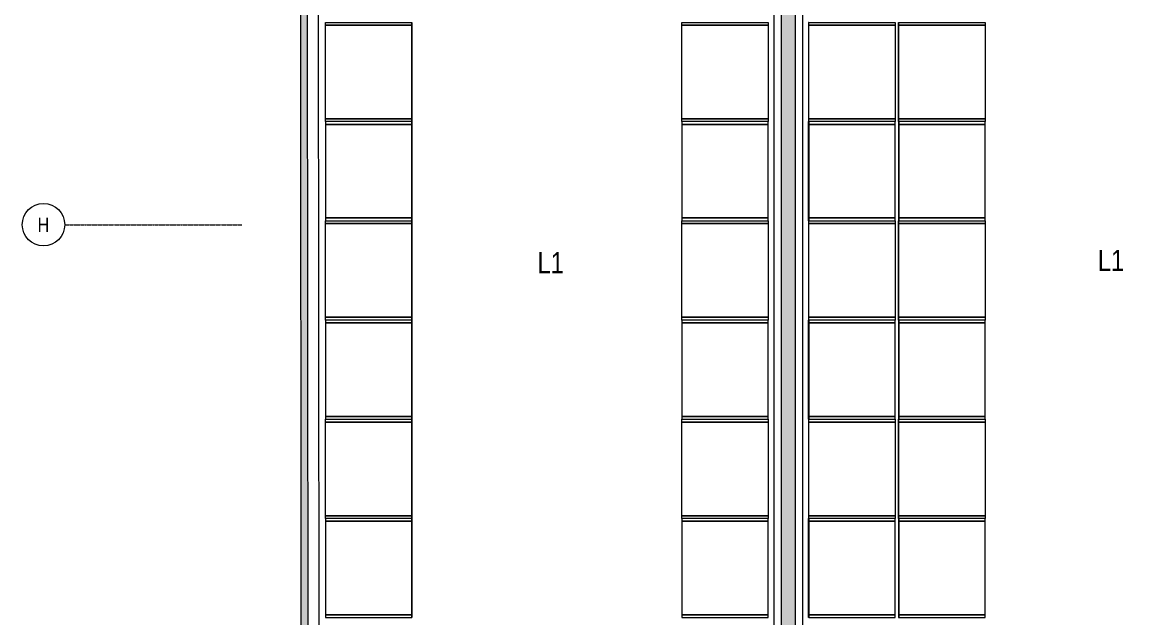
# Model space of a CAD drawing. Header units: centimetres. Extents: x -1762 to 3746, y -261 to 6534.
# Drawn here: x -1762 to -189, y 4524 to 5364 of the extents above; entities that cross this region are included whole.
import ezdxf

# ---------------------------------------------------------------- set-up
doc = ezdxf.new("R2010")
doc.units = ezdxf.units.CM
doc.linetypes.add('Grid Line', pattern=[2.2225, 1.27, -0.3175, 0.3175, -0.3175])
for name, color, linetype, lineweight in [('A-WALL', 7, 'Continuous', 9), ('A-WALL-PATT', 7, 'Continuous', 35), ('E-LITE-EQPM', 7, 'Continuous', 9), ('E-LITE-EQPM-IDEN', 7, 'Continuous', 18), ('I-WALL', 7, 'Continuous', 9), ('Q-SPCQ', 7, 'Continuous', 9), ('S-GRID', 7, 'Continuous', 9), ('S-GRID-IDEN', 7, 'Continuous', 9)]:
    doc.layers.add(name, color=color, linetype=linetype, lineweight=lineweight)
doc.styles.add('Arial', font='arial.ttf', dxfattribs={"width": 0.8, "height": 30})
doc.styles.add('Saira Condensed', font='SairaCondensed-Regular.ttf', dxfattribs={"height": 20})

# ---------------------------------------------------------------- blocks, each defined once
blk = doc.blocks.new('RVR-Rack Almacenamiento - Default-1745759-Planta bodega almacenamiento congelados')
at = {"layer": 'Q-SPCQ', "color": 253, "lineweight": 18, "true_color": 0xaaaaaa}
for p, q in [((-70, -60.8), (-70, -61)), ((-70, -61), (-66, -61)), ((-66, -60.8), (-66, -61)), ((-66, -61), (-66, -60.8)), ((-66, -61), (66, -61)), ((66, -61), (66, -60.8)), ((66, -60.8), (66, -61)), ((66, -61), (70, -61)), ((70, -61), (70, -60.8))]:
    blk.add_line(p, q, dxfattribs=at)
blk = doc.blocks.new('RVR-Rack Almacenamiento - Default-1745858-Planta bodega almacenamiento congelados')
at = {"layer": 'Q-SPCQ', "color": 253, "lineweight": 18, "true_color": 0xaaaaaa}
for p, q in [((-70, 60.8), (-70, 61)), ((-70, 61), (-66, 61)), ((-66, 60.8), (-66, 61)), ((-66, 61), (66, 61)), ((-66, 61), (-66, 60.8)), ((66, 61), (66, 60.8)), ((66, 60.8), (66, 61)), ((66, 61), (70, 61)), ((70, 61), (70, 60.8))]:
    blk.add_line(p, q, dxfattribs=at)
blk = doc.blocks.new('RVR-Rack Almacenamiento - Default-V73-Planta bodega almacenamiento congelados')
at = {"layer": 'Q-SPCQ', "color": 253, "lineweight": 18, "true_color": 0xaaaaaa}
for p, q in [((-66.04, -60.96), (-70.00875, -60.96)), ((66.04, -60.96), (-66.04, -60.96)), ((70.00875, -60.96), (66.04, -60.96))]:
    blk.add_line(p, q, dxfattribs=at)
blk = doc.blocks.new('RVR-Rack Almacenamiento - Default-V74-Planta bodega almacenamiento congelados')
at = {"layer": 'Q-SPCQ', "color": 253, "lineweight": 18, "true_color": 0xaaaaaa}
for p, q in [((-66.04, 60.96), (-70.00875, 60.96)), ((66.04, 60.96), (-66.04, 60.96)), ((70.00875, 60.96), (66.04, 60.96))]:
    blk.add_line(p, q, dxfattribs=at)
blk = doc.blocks.new('RVR-Rack Almacenamiento - Default-V75-Planta bodega almacenamiento congelados')
at = {"layer": 'Q-SPCQ', "color": 253, "lineweight": 18, "true_color": 0xaaaaaa}
for p, q in [((-66, 61), (-70, 61)), ((-70, 61), (-70, 60.7)), ((66, 61), (-66, 61)), ((-66, 61), (-66, 60.7)), ((-66, 60.7), (-66, 61)), ((66, 60.7), (66, 61)), ((70, 61), (66, 61)), ((66, 61), (66, 60.7)), ((70, 60.7), (70, 61))]:
    blk.add_line(p, q, dxfattribs=at)
blk = doc.blocks.new('RVR-Rack Almacenamiento - Default-V76-Planta bodega almacenamiento congelados')
at = {"layer": 'Q-SPCQ', "color": 253, "lineweight": 18, "true_color": 0xaaaaaa}
for p, q in [((-70, -61), (-70, -60.7)), ((-66, -61), (-70, -61)), ((-66, -61), (-66, -60.7)), ((-66, -60.7), (-66, -61)), ((66, -61), (-66, -61)), ((66, -60.7), (66, -61)), ((66, -61), (66, -60.7)), ((70, -61), (66, -61)), ((70, -60.7), (70, -61))]:
    blk.add_line(p, q, dxfattribs=at)
blk = doc.blocks.new('RVR-Rack Almacenamiento - Default-V77-Planta bodega almacenamiento congelados')
at = {"layer": 'Q-SPCQ', "color": 253, "lineweight": 18, "true_color": 0xaaaaaa}
for p, q in [((-70, 60.6), (-70, 61)), ((-70, 61), (-66, 61)), ((-66, 60.6), (-66, 61)), ((-66, 61), (66, 61)), ((-66, 61), (-66, 60.6)), ((66, 61), (66, 60.6)), ((66, 60.6), (66, 61)), ((66, 61), (70, 61)), ((70, 61), (70, 60.6))]:
    blk.add_line(p, q, dxfattribs=at)
blk = doc.blocks.new('RVR-Rack Almacenamiento - Default-V78-Planta bodega almacenamiento congelados')
at = {"layer": 'Q-SPCQ', "color": 253, "lineweight": 18, "true_color": 0xaaaaaa}
for p, q in [((-70, -60.6), (-70, -61)), ((-70, -61), (-66, -61)), ((-66, -60.6), (-66, -61)), ((-66, -61), (-66, -60.6)), ((-66, -61), (66, -61)), ((66, -61), (66, -60.6)), ((66, -60.6), (66, -61)), ((66, -61), (70, -61)), ((70, -61), (70, -60.6))]:
    blk.add_line(p, q, dxfattribs=at)
blk = doc.blocks.new('RVR-Rack Almacenamiento - Default-V88-Planta bodega almacenamiento congelados')
at = {"layer": 'Q-SPCQ', "color": 253, "lineweight": 18, "true_color": 0xaaaaaa}
for p, q in [((-70.00875, -60.96), (-70.00875, 60.96)), ((-70.00875, 60.96), (-66.04, 60.96)), ((-66.04, -60.96), (-66.04, 60.96)), ((-66.04, 60.96), (66.04, 60.96)), ((-66.04, 60.96), (-66.04, -60.96)), ((66.04, 60.96), (66.04, -60.96)), ((66.04, -60.96), (66.04, 60.96)), ((66.04, 60.96), (70.00875, 60.96)), ((70.00875, 60.96), (70.00875, -60.96)), ((-66.04, -60.96), (-70.00875, -60.96)), ((66.04, -60.96), (-66.04, -60.96)), ((70.00875, -60.96), (66.04, -60.96))]:
    blk.add_line(p, q, dxfattribs=at)
blk = doc.blocks.new('RVR-Rack Almacenamiento - Default-V87-Planta bodega almacenamiento congelados')
at = {"layer": 'Q-SPCQ', "color": 253, "lineweight": 18, "true_color": 0xaaaaaa}
for p, q in [((-66.04, 60.96), (-70.00875, 60.96)), ((-70.00875, 60.96), (-70.00875, -60.96)), ((66.04, 60.96), (-66.04, 60.96)), ((-66.04, 60.96), (-66.04, -60.96)), ((-66.04, -60.96), (-66.04, 60.96)), ((66.04, -60.96), (66.04, 60.96)), ((70.00875, 60.96), (66.04, 60.96)), ((66.04, 60.96), (66.04, -60.96)), ((70.00875, -60.96), (70.00875, 60.96)), ((-70.00875, -60.96), (-66.04, -60.96)), ((-66.04, -60.96), (66.04, -60.96)), ((66.04, -60.96), (70.00875, -60.96))]:
    blk.add_line(p, q, dxfattribs=at)
blk = doc.blocks.new('PQ_RVR_ARQ-01_ZZ_ZZ_MO_T_A_rvt-1-Planta bodega almacenamiento congelados')
at = {"layer": 'A-WALL-PATT', "lineweight": 9, "true_color": 0xdddddd}
for points in [[(-689.9, 3126.4), (-669.9, 3126.4), (-669.9, 5882.7), (-689.9, 5882.7), (-689.9, 3246.4)], [(-1367.2, 3116.4), (-1357.2, 3116.4), (-1358.9, 5463.9), (-1368.9, 5463.9), (-1367.2, 3122.6)]]:
    blk.add_hatch(color=254, dxfattribs=at).paths.add_polyline_path(points)
at = {"layer": 'A-WALL', "color": 253, "true_color": 0xaaaaaa}
for p, q in [((-699.9, 3141.4), (-699.9, 5872.7)), ((-659.9, 5872.7), (-659.9, 3141.4)), ((-1343.9, 5473.9), (-1342.2, 3141.4))]:
    blk.add_line(p, q, dxfattribs=at)
at = {"layer": 'I-WALL', "color": 253, "lineweight": 18, "true_color": 0xaaaaaa}
for p, q in [((-689.9, 5882.7), (-689.9, 3126.4)), ((-669.9, 3126.4), (-669.9, 5882.7)), ((-1368.9, 5463.9), (-1367.2, 3116.4)), ((-1357.2, 3126.4), (-1358.9, 5463.9))]:
    blk.add_line(p, q, dxfattribs=at)
at = {"layer": 'Q-SPCQ', "color": 253, "lineweight": 9, "true_color": 0xaaaaaa}
for name, p, rotation in [('RVR-Rack Almacenamiento - Default-V88-Planta bodega almacenamiento congelados', (-1272.8, 5294.1), 89.99999999999767), ('RVR-Rack Almacenamiento - Default-1745759-Planta bodega almacenamiento congelados', (-1272.6, 5294.1), 90.00000000000233), ('RVR-Rack Almacenamiento - Default-V88-Planta bodega almacenamiento congelados', (-769.5, 5294.1), 89.99999999999767), ('RVR-Rack Almacenamiento - Default-V73-Planta bodega almacenamiento congelados', (-769.5, 5294.1), 89.99999999999767), ('RVR-Rack Almacenamiento - Default-V75-Planta bodega almacenamiento congelados', (-590.3, 5294.1), 90.00000000000233), ('RVR-Rack Almacenamiento - Default-V88-Planta bodega almacenamiento congelados', (-590, 5294.1), 89.99999999999767), ('RVR-Rack Almacenamiento - Default-V77-Planta bodega almacenamiento congelados', (-463.2, 5294.1), 89.99999999999767), ('RVR-Rack Almacenamiento - Default-V88-Planta bodega almacenamiento congelados', (-462.8, 5294.1), 89.99999999999767), ('RVR-Rack Almacenamiento - Default-V87-Planta bodega almacenamiento congelados', (-1272.8, 5154.1), 269.9999999999978), ('RVR-Rack Almacenamiento - Default-1745858-Planta bodega almacenamiento congelados', (-1272.6, 5154.1), 270.0000000000021), ('RVR-Rack Almacenamiento - Default-V87-Planta bodega almacenamiento congelados', (-769.5, 5154.1), 269.9999999999978), ('RVR-Rack Almacenamiento - Default-V74-Planta bodega almacenamiento congelados', (-769.5, 5154.1), 269.9999999999978), ('RVR-Rack Almacenamiento - Default-V76-Planta bodega almacenamiento congelados', (-590.3, 5154.1), 270.0000000000021), ('RVR-Rack Almacenamiento - Default-V87-Planta bodega almacenamiento congelados', (-590, 5154.1), 269.9999999999978), ('RVR-Rack Almacenamiento - Default-V78-Planta bodega almacenamiento congelados', (-463.2, 5154.1), 269.9999999999978), ('RVR-Rack Almacenamiento - Default-V87-Planta bodega almacenamiento congelados', (-462.8, 5154.1), 269.9999999999978), ('RVR-Rack Almacenamiento - Default-V88-Planta bodega almacenamiento congelados', (-1272.8, 5013.9), 89.99999999999808), ('RVR-Rack Almacenamiento - Default-1745759-Planta bodega almacenamiento congelados', (-1272.6, 5013.9), 90.00000000000192), ('RVR-Rack Almacenamiento - Default-V88-Planta bodega almacenamiento congelados', (-769.5, 5013.9), 89.99999999999808), ('RVR-Rack Almacenamiento - Default-V73-Planta bodega almacenamiento congelados', (-769.5, 5013.9), 89.99999999999808), ('RVR-Rack Almacenamiento - Default-V75-Planta bodega almacenamiento congelados', (-590.3, 5013.9), 90.00000000000192), ('RVR-Rack Almacenamiento - Default-V88-Planta bodega almacenamiento congelados', (-590, 5013.9), 89.99999999999808), ('RVR-Rack Almacenamiento - Default-V77-Planta bodega almacenamiento congelados', (-463.2, 5013.9), 89.99999999999808), ('RVR-Rack Almacenamiento - Default-V88-Planta bodega almacenamiento congelados', (-462.8, 5013.9), 89.99999999999808), ('RVR-Rack Almacenamiento - Default-V87-Planta bodega almacenamiento congelados', (-1272.8, 4873.9), 269.9999999999983), ('RVR-Rack Almacenamiento - Default-1745858-Planta bodega almacenamiento congelados', (-1272.6, 4873.9), 270.0000000000017), ('RVR-Rack Almacenamiento - Default-V87-Planta bodega almacenamiento congelados', (-769.5, 4873.9), 269.9999999999983), ('RVR-Rack Almacenamiento - Default-V74-Planta bodega almacenamiento congelados', (-769.5, 4873.9), 269.9999999999983), ('RVR-Rack Almacenamiento - Default-V76-Planta bodega almacenamiento congelados', (-590.3, 4873.9), 270.0000000000017), ('RVR-Rack Almacenamiento - Default-V87-Planta bodega almacenamiento congelados', (-590, 4873.9), 269.9999999999983), ('RVR-Rack Almacenamiento - Default-V78-Planta bodega almacenamiento congelados', (-463.2, 4873.9), 269.9999999999983), ('RVR-Rack Almacenamiento - Default-V87-Planta bodega almacenamiento congelados', (-462.8, 4873.9), 269.9999999999983), ('RVR-Rack Almacenamiento - Default-V88-Planta bodega almacenamiento congelados', (-1272.8, 4733.7), 89.99999999999848), ('RVR-Rack Almacenamiento - Default-1745759-Planta bodega almacenamiento congelados', (-1272.6, 4733.7), 90.00000000000152), ('RVR-Rack Almacenamiento - Default-V88-Planta bodega almacenamiento congelados', (-769.5, 4733.7), 89.99999999999848), ('RVR-Rack Almacenamiento - Default-V73-Planta bodega almacenamiento congelados', (-769.5, 4733.7), 89.99999999999848), ('RVR-Rack Almacenamiento - Default-V75-Planta bodega almacenamiento congelados', (-590.3, 4733.7), 90.00000000000152), ('RVR-Rack Almacenamiento - Default-V88-Planta bodega almacenamiento congelados', (-590, 4733.7), 89.99999999999848), ('RVR-Rack Almacenamiento - Default-V77-Planta bodega almacenamiento congelados', (-463.2, 4733.7), 89.99999999999848), ('RVR-Rack Almacenamiento - Default-V88-Planta bodega almacenamiento congelados', (-462.8, 4733.7), 89.99999999999848), ('RVR-Rack Almacenamiento - Default-V87-Planta bodega almacenamiento congelados', (-1272.8, 4593.7), 269.9999999999987), ('RVR-Rack Almacenamiento - Default-1745858-Planta bodega almacenamiento congelados', (-1272.6, 4593.7), 270.0000000000013), ('RVR-Rack Almacenamiento - Default-V87-Planta bodega almacenamiento congelados', (-769.5, 4593.7), 269.9999999999987), ('RVR-Rack Almacenamiento - Default-V74-Planta bodega almacenamiento congelados', (-769.5, 4593.7), 269.9999999999987), ('RVR-Rack Almacenamiento - Default-V76-Planta bodega almacenamiento congelados', (-590.3, 4593.7), 270.0000000000013), ('RVR-Rack Almacenamiento - Default-V87-Planta bodega almacenamiento congelados', (-590, 4593.7), 269.9999999999987), ('RVR-Rack Almacenamiento - Default-V78-Planta bodega almacenamiento congelados', (-463.2, 4593.7), 269.9999999999987), ('RVR-Rack Almacenamiento - Default-V87-Planta bodega almacenamiento congelados', (-462.8, 4593.7), 269.9999999999987)]:
    blk.add_blockref(name, p, dxfattribs=dict(at, rotation=rotation))
blk = doc.blocks.new('Lighting-Pendant-Vibia-NOTRH-5662 - Standard-1741983-Planta bodega almacenamiento congelados')
at = {"layer": 'E-LITE-EQPM', "color": 30, "lineweight": 25, "true_color": 0xff8000}
for radius, start, end in [(20, 360, 180), (9, 0, 180), (8, 0, 180), (20, 180, 360), (9, 180, 360), (8, 180, 360)]:
    blk.add_arc((0, 0), radius, start, end, dxfattribs=at)
blk = doc.blocks.new('Grid - 3mm-1647199-Planta bodega almacenamiento congelados')
at = {"layer": 'S-GRID-IDEN', "color": 253, "true_color": 0xaaaaaa}
blk.add_circle((0, 0), 0.3, dxfattribs=at)

msp = doc.modelspace()

# ---------------------------------------------------------------- linework, layer by layer
at = {"layer": 'S-GRID', "color": 253, "linetype": 'Grid Line', "true_color": 0xaaaaaa}
msp.add_line((-1701.8, 5078.5), (-1451.8, 5078.5), dxfattribs=at)

# ---------------------------------------------------------------- block references
at = {"lineweight": 5}
msp.add_blockref('PQ_RVR_ARQ-01_ZZ_ZZ_MO_T_A_rvt-1-Planta bodega almacenamiento congelados', (0, 0), dxfattribs=at)
at = {"layer": 'E-LITE-EQPM', "color": 30, "lineweight": 25, "true_color": 0xff8000, "extrusion": (0, 0, -1), "rotation": 180}
for p in [(1015.3, 5024.1), (224, 5027.3)]:
    msp.add_blockref('Lighting-Pendant-Vibia-NOTRH-5662 - Standard-1741983-Planta bodega almacenamiento congelados', p, dxfattribs=at)
at = {"layer": 'S-GRID-IDEN', "color": 253, "true_color": 0xaaaaaa, "xscale": 99.99999999999993, "yscale": 99.99999999999993, "zscale": 99.99999999999993, "rotation": 269.9999999999996}
msp.add_blockref('Grid - 3mm-1647199-Planta bodega almacenamiento congelados', (-1731.8, 5078.5), dxfattribs=at)

# ---------------------------------------------------------------- texts
at = {"layer": 'S-GRID-IDEN', "color": 253, "true_color": 0xaaaaaa, "insert": (-1740.2, 5088.3), "char_height": 20, "width": 19.24, "attachment_point": 1, "style": 'Saira Condensed'}
msp.add_mtext('H', dxfattribs=at)

# ---------------------------------------------------------------- next in the draw order: texts
at = {"layer": 'E-LITE-EQPM-IDEN', "lineweight": 9, "char_height": 30, "width": 46.177, "attachment_point": 1, "style": 'Arial', "bg_fill": 3, "box_fill_scale": 1.25, "bg_fill_color": 256, "bg_fill_true_color": 13158600, "bg_fill_transparency": 0}
for insert in [(-242.9, 5042.9), (-1034.2, 5039.7)]:
    msp.add_mtext('L1', dxfattribs=dict(at, insert=insert))

doc.saveas('drawing.dxf')
